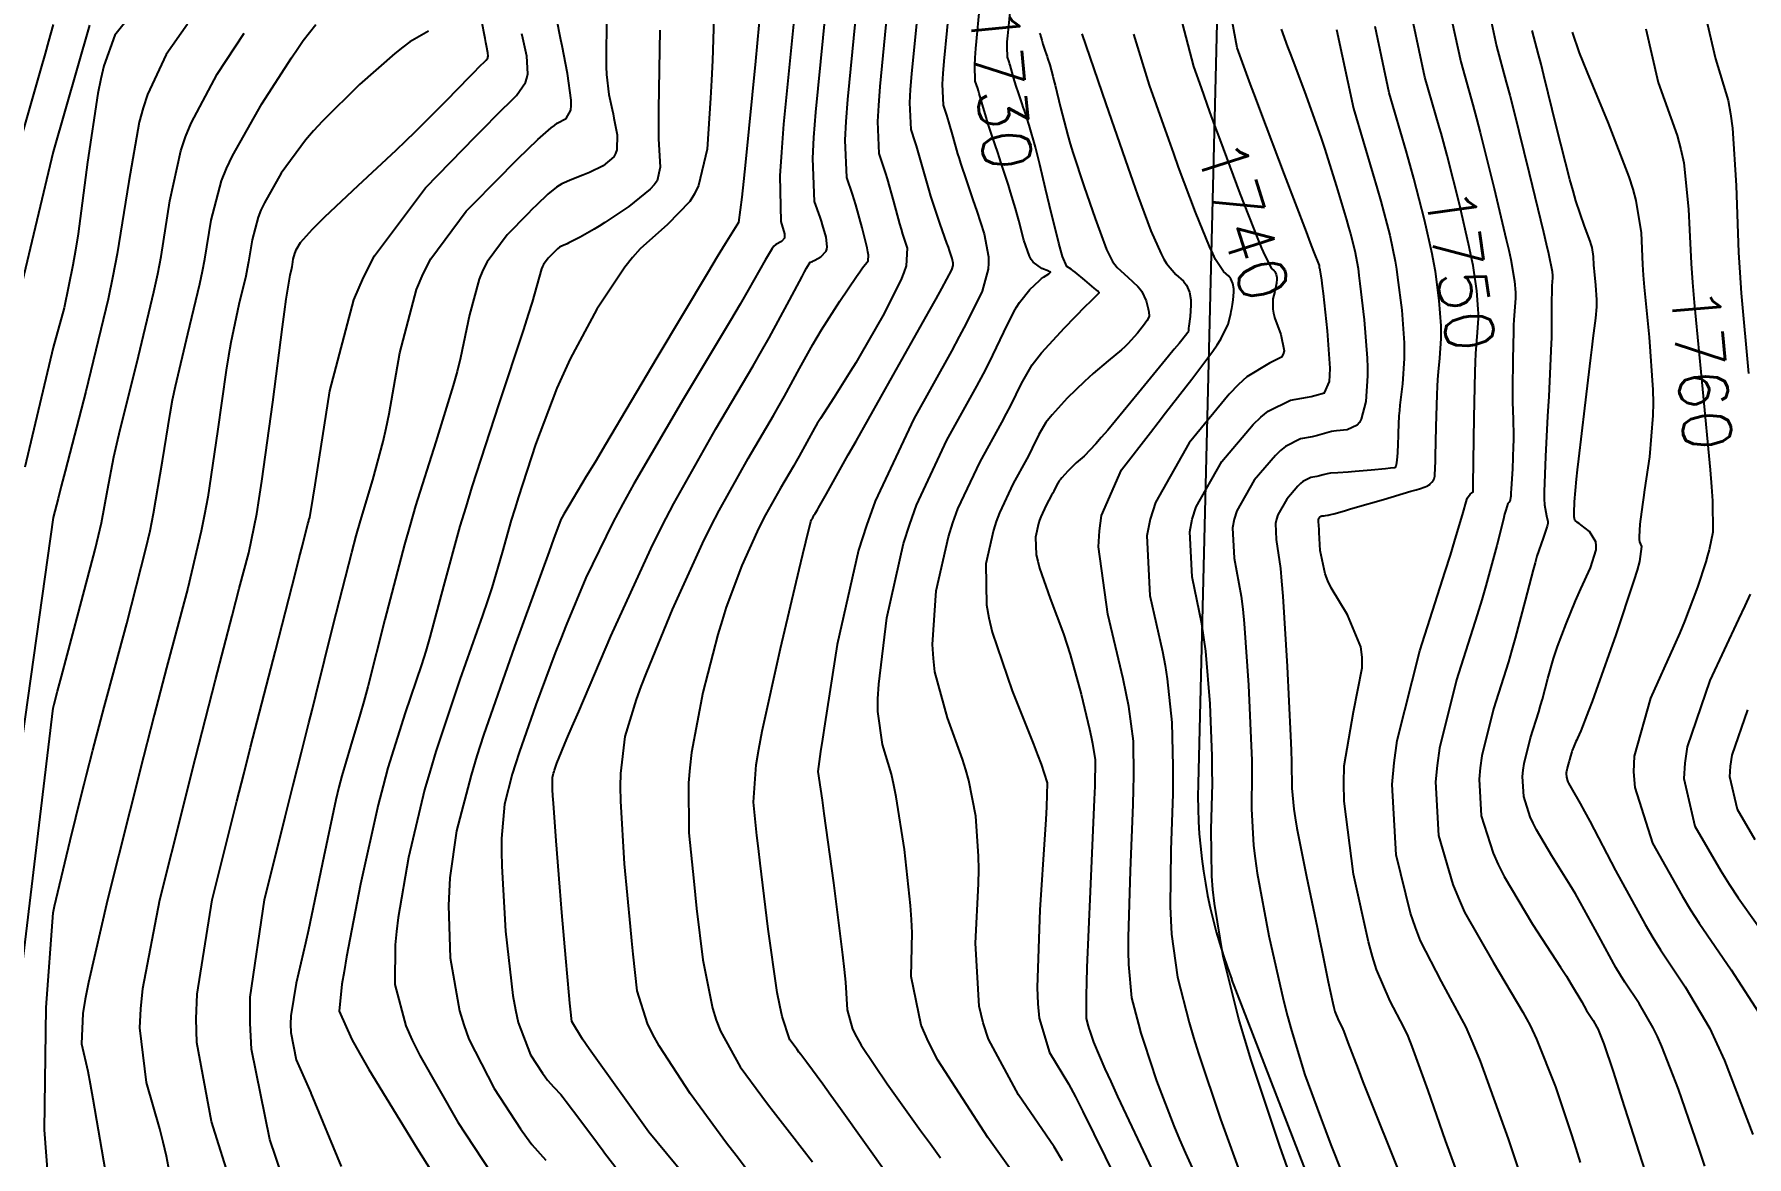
# Model space of a CAD drawing. Header units: metres. Extents: x 837476 to 838477, y 1189012 to 1191014.
# Drawn here: x 837998.5 to 838133.5, y 1190209.8 to 1190298.2 of the extents above; entities that cross this region are included whole.
import ezdxf

# ---------------------------------------------------------------- set-up
doc = ezdxf.new("R2010")
doc.units = ezdxf.units.M
doc.header["$LTSCALE"] = 0.3
for name, color, linetype in [('COTAS 10', 1, 'Continuous'), ('COTAS INT', 252, 'Continuous'), ('VIA2', 121, 'Continuous')]:
    doc.layers.add(name, color=color, linetype=linetype)
doc.styles.get("Standard").update_dxf_attribs({"font": 'simplex.shx'})

msp = doc.modelspace()

# ---------------------------------------------------------------- linework, layer by layer
at = {"layer": 'COTAS 10'}
for points in [[(838049.746, 1190208.336), (838046.954, 1190211.705), (838046.295, 1190212.611), (838042.908, 1190217.328), (838042.258, 1190218.256), (838041.733, 1190219.02), (838040.878, 1190220.413), (838040.782, 1190221.377), (838040.736, 1190221.87), (838040.681, 1190222.461), (838040.413, 1190225.413), (838040.098, 1190229.014), (838040.014, 1190230.014), (838039.931, 1190231.015), (838039.642, 1190234.642), (838039.428, 1190237.621), (838039.392, 1190238.214), (838039.367, 1190238.705), (838039.357, 1190239.642), (838039.447, 1190239.988), (838039.483, 1190240.106), (838039.524, 1190240.235), (838039.715, 1190240.782), (838040.503, 1190242.687), (838040.92, 1190243.672), (838041.425, 1190244.856), (838043.966, 1190250.782), (838047.123, 1190257.682), (838048.015, 1190259.48), (838048.915, 1190261.23), (838052.228, 1190267.14), (838055.167, 1190272.095), (838055.831, 1190273.241), (838056.43, 1190274.29), (838058.052, 1190277.266), (838059.03, 1190279.147), (838059.223, 1190279.506), (838059.383, 1190279.796), (838059.681, 1190280.257), (838059.857, 1190280.327), (838059.94, 1190280.369), (838060.038, 1190280.422), (838060.515, 1190280.693), (838060.929, 1190281.136), (838060.988, 1190281.296), (838061.022, 1190281.472), (838060.944, 1190282.246), (838060.658, 1190283.209), (838060.561, 1190283.504), (838060.457, 1190283.813), (838060.018, 1190285.034), (838059.885, 1190288.423), (838059.974, 1190290.099), (838060.116, 1190292.094), (838061.085, 1190301.962)], [(838077.75, 1190205.563), (838073.674, 1190211.261), (838069.735, 1190217.373), (838069.003, 1190218.807), (838068.427, 1190220.129), (838067.642, 1190223.968), (838067.702, 1190227.393), (838067.658, 1190228.453), (838067.589, 1190229.561), (838067.118, 1190233.968), (838066.462, 1190238.11), (838066.275, 1190239.052), (838066.087, 1190239.903), (838065.387, 1190242.238), (838065.002, 1190244.837), (838065.013, 1190245.856), (838065.073, 1190247.005), (838065.713, 1190252.238), (838067.031, 1190258.081), (838067.519, 1190259.616), (838068.06, 1190261.114), (838070.458, 1190266.225), (838072.817, 1190270.496), (838073.333, 1190271.466), (838073.79, 1190272.342), (838074.945, 1190274.737), (838075.727, 1190276.345), (838075.949, 1190276.725), (838076.173, 1190277.077), (838076.999, 1190278.116), (838077.74, 1190278.823), (838077.91, 1190278.967), (838078.065, 1190279.088), (838078.498, 1190279.336), (838078.616, 1190279.464), (838078.573, 1190279.51), (838078.496, 1190279.559), (838077.944, 1190279.776), (838077.26, 1190280.263), (838077.1, 1190280.484), (838076.952, 1190280.743), (838076.526, 1190281.986), (838076.13, 1190283.556), (838076.002, 1190284.021), (838075.866, 1190284.499), (838075.477, 1190285.775), (838075.306, 1190286.332), (838074.741, 1190288.078), (838074.601, 1190288.5), (838074.469, 1190288.896), (838074.054, 1190290.106), (838073.708, 1190291.132), (838073.619, 1190291.411), (838073.534, 1190291.688), (838073.251, 1190292.673), (838073.006, 1190293.549), (838072.944, 1190293.757), (838072.884, 1190293.95), (838072.689, 1190294.524), (838072.64, 1190295.764), (838072.673, 1190296.377), (838072.725, 1190297.107), (838073.079, 1190300.718)], [(838000, 1190298.991), (837999.636, 1190297.686), (837999.359, 1190296.707), (837999.022, 1190295.518), (837997.302, 1190289.471)], [(838000, 1190202.89), (837999.317, 1190211.863), (837999.459, 1190221.528), (838000, 1190228.989), (838000.112, 1190229.504), (838000.357, 1190230.596), (838001.33, 1190234.669), (838002.238, 1190238.301), (838002.443, 1190239.115), (838002.627, 1190239.846), (838003.122, 1190241.792), (838003.755, 1190244.179), (838004.026, 1190245.187), (838004.339, 1190246.347), (838005.816, 1190251.792), (838007.311, 1190257.668), (838007.636, 1190259.1), (838007.922, 1190260.447), (838008.631, 1190264.606), (838009.212, 1190268.335), (838009.418, 1190269.41), (838009.642, 1190270.503), (838010.613, 1190274.606), (838011.561, 1190278.55), (838011.771, 1190279.542), (838011.958, 1190280.492), (838012.444, 1190283.563), (838013.262, 1190286.667), (838013.658, 1190287.637), (838014.127, 1190288.656), (838016.437, 1190292.736), (838018.791, 1190296.37), (838019.289, 1190297.108), (838019.72, 1190297.73), (838020.718, 1190299.004)], [(838043.611, 1190299.327), (838043.585, 1190296.331), (838043.602, 1190295.662), (838043.629, 1190295.062), (838043.814, 1190293.474), (838044.065, 1190292.297), (838044.134, 1190291.957), (838044.203, 1190291.61), (838044.451, 1190290.304), (838044.431, 1190289.11), (838044.332, 1190288.832), (838044.191, 1190288.579), (838043.344, 1190287.856), (838042.288, 1190287.343), (838042.016, 1190287.221), (838041.752, 1190287.108), (838040.874, 1190286.771), (838040.085, 1190286.426), (838039.878, 1190286.307), (838039.676, 1190286.178), (838038.988, 1190285.628), (838038.099, 1190284.762), (838037.77, 1190284.434), (838037.406, 1190284.067), (838035.792, 1190282.421), (838034.213, 1190280.299), (838033.87, 1190279.631), (838033.569, 1190278.929), (838032.821, 1190276.104), (838032.122, 1190272.715), (838031.85, 1190271.657), (838031.545, 1190270.547), (838030.162, 1190266.104), (838028.572, 1190261.048), (838028.137, 1190259.551), (838027.703, 1190258.011), (838026.155, 1190252.098), (838024.803, 1190246.799), (838024.494, 1190245.646), (838024.213, 1190244.63), (838023.43, 1190242.098), (838022.744, 1190239.769), (838022.524, 1190238.882), (838022.289, 1190237.889), (838021.333, 1190233.43), (838020.362, 1190228.766), (838020.119, 1190227.645), (838019.888, 1190226.597), (838019.144, 1190223.43), (838018.737, 1190220.869), (838018.716, 1190220.205), (838018.737, 1190219.56), (838019.144, 1190217.39), (838020.304, 1190214.791), (838020.323, 1190214.755), (838022.708, 1190208.994)], [(838089.004, 1190299.106), (838089.885, 1190295.689), (838090.482, 1190294.009), (838091.159, 1190292.102), (838091.548, 1190291.034), (838091.953, 1190289.933), (838093.551, 1190285.689), (838094.967, 1190282.069), (838095.258, 1190281.362), (838095.506, 1190280.783), (838096.037, 1190279.76), (838096.244, 1190279.572), (838096.288, 1190279.52), (838096.326, 1190279.468), (838096.415, 1190279.28), (838096.447, 1190279.064), (838096.45, 1190278.995), (838096.45, 1190278.921), (838096.426, 1190278.618), (838096.358, 1190278.225), (838096.329, 1190278.095), (838096.297, 1190277.955), (838096.146, 1190277.371), (838096.132, 1190276.548), (838096.186, 1190276.257), (838096.266, 1190275.938), (838096.275, 1190275.914), (838096.762, 1190274.561), (838097.029, 1190273.27), (838096.963, 1190273.006), (838096.837, 1190272.782), (838095.879, 1190272.314), (838094.085, 1190271.225), (838093.433, 1190270.612), (838092.713, 1190269.862), (838089.548, 1190266.026), (838086.881, 1190261.309), (838086.474, 1190260.003), (838086.211, 1190258.698), (838086.459, 1190253.987), (838087.445, 1190249.588), (838087.647, 1190248.48), (838087.819, 1190247.42), (838088.184, 1190243.987), (838088.272, 1190240.542), (838088.269, 1190239.474), (838088.255, 1190238.356), (838088.106, 1190233.909), (838088.05, 1190229.473), (838088.095, 1190228.363), (838088.165, 1190227.305), (838088.638, 1190223.909), (838089.546, 1190220.33), (838089.892, 1190219.156), (838090.278, 1190217.903), (838092.013, 1190212.716), (838093.819, 1190207.712)], [(838116.635, 1190205.439), (838114.717, 1190211.176), (838112.513, 1190217.279), (838111.935, 1190218.683), (838111.371, 1190219.963), (838109.449, 1190223.555), (838107.784, 1190226.782), (838107.381, 1190227.833), (838107.005, 1190228.951), (838105.856, 1190233.555), (838105.545, 1190239.089), (838105.695, 1190240.793), (838105.949, 1190242.572), (838107.719, 1190249.619), (838109.73, 1190255.876), (838110.135, 1190257.157), (838110.474, 1190258.243), (838111.15, 1190260.534), (838111.383, 1190261.375), (838111.442, 1190261.546), (838111.499, 1190261.691), (838111.688, 1190261.99), (838111.83, 1190262.093), (838111.859, 1190262.114), (838111.883, 1190262.132), (838111.928, 1190262.169), (838111.938, 1190262.213), (838111.939, 1190262.235), (838111.94, 1190262.262), (838111.936, 1190262.394), (838111.941, 1190263.353), (838111.948, 1190263.9), (838111.957, 1190264.571), (838112.006, 1190268.011), (838112.084, 1190271.618), (838112.11, 1190272.394), (838112.139, 1190273.072), (838112.263, 1190274.717), (838112.342, 1190275.838), (838112.343, 1190276.186), (838112.335, 1190276.551), (838112.232, 1190278.005), (838111.921, 1190280.003), (838111.783, 1190280.711), (838111.621, 1190281.485), (838110.85, 1190284.838), (838109.874, 1190288.676), (838109.584, 1190289.757), (838109.401, 1190290.427), (838109.286, 1190290.845), (838108.137, 1190294.838), (838107.232, 1190299.052)], [(838125.538, 1190298.653), (838126.518, 1190294.436), (838128.008, 1190290.252), (838128.295, 1190289.154), (838128.528, 1190288.083), (838128.918, 1190284.436), (838128.99, 1190282.814), (838129.107, 1190280.148), (838129.213, 1190278.673), (838129.343, 1190277.073), (838130.007, 1190270.255), (838130.628, 1190263.885), (838130.731, 1190262.567), (838130.804, 1190261.443), (838130.82, 1190258.992), (838130.527, 1190257.601), (838130.406, 1190257.144), (838130.268, 1190256.657), (838129.623, 1190254.638), (838128.593, 1190251.947), (838128.212, 1190251.036), (838127.789, 1190250.052), (838125.915, 1190245.901), (838124.633, 1190241.338), (838124.584, 1190240.096), (838124.667, 1190238.862), (838126.07, 1190234.483), (838128.402, 1190230.321), (838129.07, 1190229.224), (838129.748, 1190228.152), (838132.28, 1190224.483), (838134.705, 1190220.705)]]:
    msp.add_lwpolyline(points, dxfattribs=at)
at = {"layer": 'COTAS INT'}
for points in [[(838056.161, 1190304.657), (838055.373, 1190296.096), (838054.583, 1190288.143), (838054.423, 1190286.62), (838054.289, 1190285.39), (838054.02, 1190283.401), (838052.973, 1190281.721), (838052.349, 1190280.687), (838051.58, 1190279.405), (838047.595, 1190272.72), (838043.532, 1190265.886), (838042.714, 1190264.51), (838042.028, 1190263.358), (838040.66, 1190261.064), (838040.255, 1190260.39), (838040.114, 1190260.155), (838040.01, 1190259.977), (838039.446, 1190258.433), (838039.093, 1190257.466), (838036.362, 1190249.977), (838033.929, 1190242.994), (838033.402, 1190241.353), (838032.939, 1190239.84), (838031.798, 1190235.436), (838031.28, 1190231.729), (838031.209, 1190230.655), (838031.17, 1190229.56), (838031.291, 1190225.436), (838032.024, 1190221.267), (838032.37, 1190220.144), (838032.778, 1190219.035), (838034.769, 1190215.141), (838036.851, 1190211.957), (838037.316, 1190211.296), (838037.733, 1190210.73), (838038.838, 1190209.479)], [(838052.194, 1190302.838), (838051.97, 1190296.159), (838051.901, 1190294.611), (838051.828, 1190293.194), (838051.541, 1190289.163), (838050.874, 1190286.319), (838050.564, 1190285.65), (838050.198, 1190285.033), (838048.421, 1190283.231), (838046.268, 1190281.317), (838045.665, 1190280.628), (838045.059, 1190279.872), (838042.848, 1190276.567), (838040.751, 1190272.646), (838040.218, 1190271.501), (838039.706, 1190270.33), (838038.026, 1190265.888), (838036.683, 1190261.777), (838036.382, 1190260.816), (838036.113, 1190259.931), (838035.4, 1190257.375), (838034.578, 1190254.59), (838034.24, 1190253.562), (838033.854, 1190252.422), (838032.06, 1190247.375), (838030.159, 1190241.708), (838029.706, 1190240.177), (838029.283, 1190238.663), (838028.019, 1190233.333), (838027.207, 1190228.623), (838027.069, 1190227.5), (838026.969, 1190226.455), (838026.923, 1190223.333), (838027.81, 1190220.082), (838028.299, 1190218.955), (838028.892, 1190217.729), (838031.911, 1190212.486), (838035.13, 1190207.562)], [(838058.686, 1190302.211), (838057.575, 1190291.143), (838057.402, 1190288.928), (838057.287, 1190287.08), (838057.358, 1190283.475), (838057.638, 1190282.501), (838057.656, 1190282.313), (838057.648, 1190282.16), (838057.403, 1190281.904), (838056.954, 1190281.66), (838056.819, 1190281.516), (838056.678, 1190281.338), (838056.128, 1190280.417), (838054.784, 1190278.047), (838054.143, 1190276.955), (838053.386, 1190275.675), (838049.68, 1190269.481), (838045.783, 1190262.801), (838044.905, 1190261.215), (838044.115, 1190259.743), (838041.988, 1190255.379), (838040.435, 1190251.644), (838040.007, 1190250.569), (838039.579, 1190249.476), (838038.039, 1190245.379), (838036.727, 1190241.614), (838036.443, 1190240.73), (838036.193, 1190239.914), (838035.578, 1190237.539), (838035.353, 1190234.834), (838035.349, 1190233.809), (838035.37, 1190232.665), (838035.659, 1190227.539), (838036.238, 1190222.453), (838036.442, 1190221.334), (838036.665, 1190220.34), (838037.628, 1190217.796), (838038.572, 1190216.352), (838038.783, 1190216.052), (838038.972, 1190215.795), (838039.473, 1190215.228), (838040.006, 1190214.667), (838040.215, 1190214.414), (838040.451, 1190214.119), (838041.524, 1190212.701), (838042.913, 1190210.813), (838043.347, 1190210.222), (838043.466, 1190210.06), (838046.059, 1190206.689)], [(838054.565, 1190208.889), (838053.837, 1190209.845), (838053.09, 1190210.838), (838050.222, 1190214.729), (838047.757, 1190218.485), (838047.262, 1190219.393), (838046.85, 1190220.244), (838046.04, 1190222.843), (838045.719, 1190225.731), (838045.614, 1190226.765), (838045.502, 1190227.9), (838045.042, 1190232.843), (838044.741, 1190237.793), (838044.729, 1190238.931), (838044.749, 1190239.969), (838045.081, 1190242.882), (838045.981, 1190245.788), (838046.359, 1190246.823), (838046.793, 1190247.957), (838048.827, 1190252.882), (838051.198, 1190258.101), (838051.845, 1190259.42), (838052.488, 1190260.685), (838054.776, 1190264.799), (838056.774, 1190268.172), (838057.233, 1190268.969), (838057.653, 1190269.707), (838058.831, 1190271.88), (838059.877, 1190273.783), (838060.213, 1190274.351), (838060.569, 1190274.937), (838062.02, 1190277.2), (838063.324, 1190279.132), (838063.586, 1190279.508), (838063.806, 1190279.816), (838064.243, 1190280.357), (838064.266, 1190280.815), (838064.225, 1190281.071), (838064.164, 1190281.383), (838063.77, 1190282.977), (838063.262, 1190284.775), (838063.129, 1190285.216), (838062.998, 1190285.633), (838062.552, 1190286.932), (838062.436, 1190289.891), (838062.513, 1190291.355), (838062.638, 1190293.097), (838063.484, 1190301.714)], [(838065.883, 1190301.465), (838065.16, 1190294.099), (838065.053, 1190292.61), (838064.987, 1190291.36), (838065.087, 1190288.83), (838065.484, 1190287.659), (838065.606, 1190287.265), (838065.733, 1190286.84), (838066.234, 1190285.055), (838066.727, 1190283.281), (838066.849, 1190282.864), (838066.964, 1190282.479), (838067.328, 1190281.357), (838067.23, 1190279.986), (838067.054, 1190279.444), (838066.814, 1190278.832), (838065.408, 1190276.036), (838063.704, 1190273.064), (838063.275, 1190272.341), (838062.865, 1190271.661), (838061.538, 1190269.567), (838060.478, 1190267.931), (838060.235, 1190267.54), (838060.014, 1190267.176), (838059.401, 1190266.085), (838058.798, 1190264.972), (838058.583, 1190264.594), (838058.347, 1190264.185), (838057.324, 1190262.458), (838056.153, 1190260.351), (838055.823, 1190259.703), (838055.492, 1190259.027), (838054.277, 1190256.354), (838053.058, 1190253.084), (838052.724, 1190252.031), (838052.391, 1190250.915), (838051.202, 1190246.354), (838050.318, 1190241.627), (838050.178, 1190240.407), (838050.084, 1190239.225), (838050.121, 1190235.273), (838050.49, 1190231.488), (838050.604, 1190230.41), (838050.724, 1190229.319), (838051.202, 1190225.273), (838051.967, 1190221.468), (838052.267, 1190220.53), (838052.605, 1190219.641), (838054.149, 1190216.846), (838055.865, 1190214.518), (838056.312, 1190213.924), (838056.748, 1190213.351), (838058.22, 1190211.467), (838059.844, 1190209.357)], [(838065.839, 1190208.231), (838062.072, 1190213.527), (838061.313, 1190214.587), (838060.679, 1190215.471), (838059.415, 1190217.194), (838058.93, 1190217.814), (838058.787, 1190218.002), (838058.64, 1190218.197), (838058.076, 1190218.963), (838057.454, 1190220.797), (838057.271, 1190221.667), (838057.083, 1190222.693), (838056.365, 1190227.704), (838055.73, 1190232.907), (838055.595, 1190234.055), (838055.477, 1190235.076), (838055.2, 1190237.704), (838055.427, 1190240.657), (838055.628, 1190241.882), (838055.887, 1190243.285), (838057.323, 1190249.826), (838058.802, 1190256.042), (838059.089, 1190257.24), (838059.323, 1190258.21), (838059.727, 1190259.826), (838059.785, 1190259.954), (838059.801, 1190259.986), (838059.817, 1190260.017), (838059.873, 1190260.117), (838059.921, 1190260.199), (838059.933, 1190260.219), (838059.943, 1190260.237), (838059.971, 1190260.29), (838060.001, 1190260.342), (838060.011, 1190260.359), (838060.023, 1190260.378), (838060.073, 1190260.456), (838060.244, 1190260.747), (838060.331, 1190260.9), (838060.436, 1190261.085), (838060.959, 1190262.013), (838062.152, 1190264.135), (838062.68, 1190265.073), (838063.293, 1190266.162), (838066.218, 1190271.357), (838069.047, 1190276.394), (838069.598, 1190277.383), (838070.05, 1190278.196), (838070.843, 1190279.667), (838070.932, 1190279.998), (838070.939, 1190280.093), (838070.939, 1190280.188), (838070.873, 1190280.542), (838070.659, 1190281.177), (838070.564, 1190281.449), (838070.455, 1190281.763), (838069.933, 1190283.248), (838069.346, 1190284.984), (838069.196, 1190285.457), (838069.051, 1190285.926), (838068.573, 1190287.594), (838068.157, 1190289.077), (838068.052, 1190289.429), (838067.951, 1190289.756), (838067.621, 1190290.728), (838067.538, 1190292.828), (838067.593, 1190293.866), (838067.682, 1190295.102), (838068.282, 1190301.216)], [(838070.68, 1190300.967), (838070.203, 1190296.105), (838070.133, 1190295.122), (838070.089, 1190294.296), (838070.155, 1190292.626), (838070.417, 1190291.853), (838070.498, 1190291.593), (838070.581, 1190291.313), (838070.912, 1190290.134), (838071.293, 1190288.807), (838071.408, 1190288.434), (838071.527, 1190288.058), (838071.993, 1190286.677), (838072.508, 1190285.187), (838072.657, 1190284.743), (838072.81, 1190284.284), (838073.386, 1190282.509), (838073.725, 1190280.68), (838073.728, 1190280.187), (838073.692, 1190279.7), (838073.231, 1190277.989), (838071.97, 1190275.428), (838071.428, 1190274.405), (838070.803, 1190273.246), (838067.851, 1190267.926), (838064.798, 1190261.419), (838064.109, 1190259.511), (838063.488, 1190257.557), (838061.81, 1190250.117), (838060.824, 1190243.874), (838060.639, 1190242.675), (838060.493, 1190241.706), (838060.281, 1190240.117), (838060.491, 1190238.715), (838060.611, 1190237.864), (838060.756, 1190236.812), (838061.505, 1190231.34), (838062.23, 1190225.681), (838062.362, 1190224.511), (838062.464, 1190223.512), (838062.581, 1190221.34), (838063.017, 1190219.807), (838063.32, 1190219.212), (838063.701, 1190218.542), (838065.734, 1190215.507), (838068.382, 1190211.832), (838069.15, 1190210.76), (838069.934, 1190209.664)], [(838079.575, 1190209.433), (838078.895, 1190210.526), (838076.107, 1190214.622), (838073.73, 1190219.021), (838073.31, 1190220.305), (838072.992, 1190221.617), (838072.704, 1190226.597), (838072.941, 1190231.273), (838072.955, 1190232.395), (838072.947, 1190233.442), (838072.731, 1190236.597), (838072.167, 1190239.408), (838071.94, 1190240.239), (838071.682, 1190241.092), (838070.493, 1190244.358), (838069.512, 1190247.969), (838069.386, 1190249.038), (838069.322, 1190250.137), (838069.617, 1190254.358), (838070.574, 1190258.605), (838070.929, 1190259.721), (838071.322, 1190260.81), (838073.065, 1190264.524), (838074.779, 1190267.629), (838075.154, 1190268.333), (838075.486, 1190268.97), (838076.326, 1190270.71), (838077.185, 1190272.175), (838077.529, 1190272.638), (838077.92, 1190273.125), (838079.713, 1190275.095), (838081.408, 1190276.812), (838081.735, 1190277.141), (838082.001, 1190277.407), (838082.451, 1190277.836), (838082.31, 1190278), (838082.203, 1190278.099), (838082.068, 1190278.22), (838081.335, 1190278.849), (838080.552, 1190279.487), (838080.385, 1190279.615), (838080.239, 1190279.721), (838079.892, 1190279.927), (838079.558, 1190280.705), (838079.42, 1190281.172), (838079.264, 1190281.749), (838078.536, 1190284.74), (838078.23, 1190286.031), (838077.77, 1190287.964), (838077.589, 1190288.687), (838077.422, 1190289.337), (838076.933, 1190291.07), (838076.564, 1190292.21), (838076.473, 1190292.486), (838076.386, 1190292.745), (838076.115, 1190293.536), (838075.889, 1190294.206), (838075.831, 1190294.388), (838075.775, 1190294.569), (838075.591, 1190295.213), (838075.43, 1190295.785), (838075.389, 1190295.921), (838075.35, 1190296.047), (838075.223, 1190296.422), (838075.191, 1190297.232), (838075.212, 1190297.633), (838075.247, 1190298.11), (838075.478, 1190300.469)], [(838002.878, 1190298.95), (838000, 1190288.963), (837996.15, 1190272.731)], [(838010.592, 1190299.035), (838008.904, 1190296.621), (838007.43, 1190293.477), (838007.095, 1190292.431), (838006.791, 1190291.309), (838005.958, 1190286.621), (838005.059, 1190280.928), (838004.714, 1190279.172), (838004.326, 1190277.338), (838002.579, 1190270.066), (838000.952, 1190263.799), (838000.64, 1190262.599), (838000.388, 1190261.631), (838000, 1190260.143), (837997.339, 1190241.245)], [(838006.14, 1190299.76), (838004.875, 1190298.15), (838003.984, 1190295.735), (838003.748, 1190294.725), (838003.516, 1190293.566), (838002.716, 1190288.15), (838001.963, 1190282.506), (838001.761, 1190281.204), (838001.562, 1190280.016), (838000.865, 1190276.667), (838000.004, 1190273.545), (838000, 1190273.531), (837997.76, 1190264.1)], [(838009.728, 1190205.598), (838008.925, 1190209.799), (838008.674, 1190210.897), (838008.411, 1190211.967), (838007.361, 1190215.598), (838006.834, 1190219.904), (838006.902, 1190221.4), (838007.062, 1190223.027), (838008.412, 1190230), (838010.274, 1190237.425), (838010.757, 1190239.337), (838011.226, 1190241.186), (838012.801, 1190247.347), (838014.104, 1190252.381), (838014.401, 1190253.521), (838014.671, 1190254.55), (838015.416, 1190257.347), (838016.049, 1190260.434), (838016.249, 1190261.646), (838016.459, 1190263.012), (838017.305, 1190269.236), (838018.071, 1190275.17), (838018.23, 1190276.354), (838018.367, 1190277.339), (838018.671, 1190279.236), (838018.805, 1190279.795), (838018.835, 1190279.935), (838018.861, 1190280.07), (838018.93, 1190280.505), (838019.046, 1190280.944), (838019.102, 1190281.082), (838019.168, 1190281.226), (838019.495, 1190281.804), (838020.432, 1190282.871), (838020.883, 1190283.324), (838021.417, 1190283.846), (838024.037, 1190286.297), (838027.027, 1190289.085), (838027.793, 1190289.818), (838028.534, 1190290.535), (838030.987, 1190292.985), (838032.855, 1190294.9), (838033.227, 1190295.28), (838033.535, 1190295.594), (838034.123, 1190296.185), (838034.252, 1190296.373), (838034.271, 1190296.433), (838034.283, 1190296.496), (838034.268, 1190296.754), (838034.155, 1190297.323), (838034.105, 1190297.583), (838034.047, 1190297.887), (838033.773, 1190299.352)], [(838019.049, 1190205.297), (838017.082, 1190211.101), (838015.627, 1190218.239), (838015.518, 1190220.275), (838015.536, 1190222.337), (838016.66, 1190230), (838018.296, 1190236.55), (838018.637, 1190237.91), (838018.929, 1190239.074), (838019.577, 1190241.64), (838020.161, 1190243.955), (838020.413, 1190244.96), (838020.703, 1190246.123), (838022.073, 1190251.64), (838023.54, 1190257.384), (838023.89, 1190258.69), (838024.216, 1190259.873), (838025.193, 1190263.119), (838026.017, 1190266.139), (838026.248, 1190267.179), (838026.479, 1190268.308), (838027.321, 1190273.119), (838028.641, 1190278.109), (838029.173, 1190279.349), (838029.779, 1190280.528), (838032.568, 1190284.277), (838035.418, 1190287.183), (838036.062, 1190287.831), (838036.642, 1190288.411), (838038.212, 1190289.941), (838039.258, 1190290.854), (838039.509, 1190291.046), (838039.742, 1190291.21), (838040.442, 1190291.584), (838040.817, 1190292.251), (838040.845, 1190292.6), (838040.841, 1190293.02), (838040.552, 1190295.133), (838040.124, 1190297.313), (838040.032, 1190297.775), (838039.952, 1190298.176), (838039.759, 1190299.115)], [(838098.815, 1190204.573), (838096.7, 1190210.59), (838094.443, 1190217.366), (838093.934, 1190219.032), (838093.475, 1190220.607), (838092.237, 1190225.537), (838091.537, 1190229.709), (838091.418, 1190230.806), (838091.331, 1190231.878), (838091.286, 1190235.537), (838091.375, 1190239.185), (838091.372, 1190240.25), (838091.358, 1190241.337), (838091.209, 1190245.461), (838090.852, 1190249.596), (838090.707, 1190250.691), (838090.542, 1190251.764), (838089.778, 1190255.461), (838089.591, 1190259.017), (838089.789, 1190260.002), (838090.096, 1190260.988), (838092.11, 1190264.549), (838094.597, 1190267.46), (838095.202, 1190268.035), (838095.772, 1190268.51), (838097.529, 1190269.392), (838098.867, 1190269.62), (838099.172, 1190269.683), (838099.449, 1190269.745), (838100.212, 1190269.968), (838100.601, 1190270.853), (838100.642, 1190271.333), (838100.654, 1190271.915), (838100.454, 1190274.864), (838100.13, 1190277.797), (838100.063, 1190278.369), (838100.006, 1190278.836), (838099.882, 1190279.656), (838099.835, 1190279.775), (838099.827, 1190279.801), (838099.821, 1190279.823), (838099.816, 1190279.875), (838099.824, 1190279.903), (838099.825, 1190279.909), (838099.827, 1190279.915), (838099.83, 1190279.934), (838099.831, 1190279.949), (838099.831, 1190279.955), (838099.829, 1190279.966), (838099.825, 1190279.975), (838099.823, 1190279.977), (838099.821, 1190279.98), (838099.811, 1190279.989), (838099.382, 1190281.094), (838099.116, 1190281.788), (838098.786, 1190282.65), (838097.061, 1190287.163), (838095.188, 1190292.109), (838094.764, 1190293.244), (838094.382, 1190294.278), (838093.343, 1190297.163), (838092.811, 1190299.984)], [(838110.261, 1190299.277), (838110.951, 1190296.062), (838111.916, 1190292.653), (838112.199, 1190291.594), (838112.49, 1190290.484), (838113.597, 1190286.062), (838114.543, 1190282.055), (838114.733, 1190281.207), (838114.89, 1190280.473), (838115.197, 1190278.767), (838115.261, 1190277.867), (838115.265, 1190277.642), (838115.265, 1190277.426), (838115.216, 1190276.733), (838115.14, 1190275.717), (838115.122, 1190275.297), (838115.105, 1190274.817), (838115.057, 1190272.587), (838115.037, 1190270.268), (838115.038, 1190269.732), (838115.041, 1190269.243), (838115.079, 1190267.861), (838115.106, 1190266.608), (838115.102, 1190266.2), (838115.094, 1190265.766), (838115.028, 1190263.979), (838114.937, 1190262.389), (838114.915, 1190262.08), (838114.893, 1190261.828), (838114.824, 1190261.389), (838114.762, 1190261.326), (838114.746, 1190261.31), (838114.729, 1190261.295), (838114.669, 1190261.248), (838114.501, 1190260.714), (838114.415, 1190260.393), (838114.312, 1190259.996), (838113.802, 1190257.934), (838112.938, 1190254.756), (838112.613, 1190253.654), (838112.251, 1190252.458), (838110.633, 1190247.337), (838109.282, 1190241.962), (838109.089, 1190240.605), (838108.974, 1190239.305), (838109.212, 1190235.084), (838110.327, 1190231.208), (838110.765, 1190230.126), (838111.26, 1190229.04), (838113.512, 1190225.084), (838115.86, 1190221.156), (838116.414, 1190220.088), (838116.926, 1190219.028), (838118.428, 1190215.267), (838119.676, 1190211.479), (838120.027, 1190210.401), (838120.38, 1190209.31)], [(838113.29, 1190299.502), (838113.766, 1190297.287), (838114.546, 1190294.461), (838114.815, 1190293.431), (838115.105, 1190292.293), (838116.344, 1190287.287), (838117.465, 1190282.625), (838117.683, 1190281.704), (838117.86, 1190280.943), (838118.162, 1190279.528), (838118.186, 1190279.184), (838118.188, 1190279.097), (838118.188, 1190279.015), (838118.169, 1190278.75), (838118.14, 1190278.361), (838118.133, 1190278.2), (838118.127, 1190278.017), (838118.108, 1190277.163), (838118.1, 1190276.275), (838118.101, 1190276.07), (838118.102, 1190275.883), (838118.117, 1190275.354), (838118.113, 1190274.599), (838118.103, 1190274.269), (838118.09, 1190273.887), (838118.008, 1190272.07), (838117.886, 1190269.666), (838117.846, 1190268.914), (838117.804, 1190268.123), (838117.633, 1190264.955), (838117.532, 1190262.158), (838117.534, 1190261.601), (838117.549, 1190261.14), (838117.714, 1190260.26), (838117.827, 1190259.832), (838117.809, 1190259.655), (838117.771, 1190259.452), (838117.457, 1190258.508), (838116.964, 1190257.079), (838116.812, 1190256.572), (838116.655, 1190256.015), (838116.032, 1190253.599), (838115.247, 1190250.626), (838114.986, 1190249.718), (838114.708, 1190248.773), (838113.546, 1190245.055), (838112.616, 1190241.352), (838112.483, 1190240.417), (838112.404, 1190239.521), (838112.567, 1190236.613), (838113.502, 1190233.691), (838113.908, 1190232.786), (838114.379, 1190231.84), (838116.613, 1190228.078), (838118.824, 1190224.687), (838119.279, 1190223.976), (838119.667, 1190223.363), (838120.504, 1190221.968), (838120.879, 1190221.286), (838120.975, 1190221.122), (838121.069, 1190220.969), (838121.381, 1190220.504), (838121.689, 1190219.978), (838121.78, 1190219.787), (838121.874, 1190219.575), (838122.234, 1190218.643), (838122.959, 1190216.463), (838123.283, 1190215.464), (838123.66, 1190214.294), (838125.469, 1190208.643)], [(838130.383, 1190299.104), (838131.035, 1190296.3), (838132.031, 1190293.004), (838132.225, 1190291.95), (838132.384, 1190290.835), (838132.665, 1190286.3), (838132.846, 1190281.026), (838132.942, 1190279.445), (838133.058, 1190277.812), (838133.642, 1190271.479)], [(837997.218, 1190221.833), (838000, 1190245.113), (838000.079, 1190245.43), (838000.346, 1190246.459), (838000.647, 1190247.599), (838002.002, 1190252.639), (838003.307, 1190257.627), (838003.576, 1190258.733), (838003.804, 1190259.72), (838004.294, 1190262.292), (838004.783, 1190264.917), (838005.011, 1190265.937), (838005.28, 1190267.085), (838006.585, 1190272.292), (838007.94, 1190277.927), (838008.24, 1190279.346), (838008.507, 1190280.703), (838009.201, 1190285.092), (838010.067, 1190289.051), (838010.442, 1190290.138), (838010.876, 1190291.22), (838012.933, 1190295.092), (838015.045, 1190298.309)], [(838029.588, 1190298.479), (838028.128, 1190297.631), (838027.571, 1190297.214), (838026.947, 1190296.717), (838024.139, 1190294.264), (838021.22, 1190291.385), (838020.526, 1190290.62), (838019.882, 1190289.868), (838017.966, 1190287.27), (838016.648, 1190284.941), (838016.38, 1190284.36), (838016.154, 1190283.806), (838015.687, 1190282.034), (838015.41, 1190280.281), (838015.303, 1190279.739), (838015.183, 1190279.172), (838014.642, 1190276.921), (838014.004, 1190273.921), (838013.824, 1190272.882), (838013.641, 1190271.753), (838012.968, 1190266.921), (838012.19, 1190261.729), (838011.942, 1190260.373), (838011.68, 1190259.051), (838010.616, 1190254.569), (838009.505, 1190250.449), (838009.214, 1190249.354), (838008.929, 1190248.28), (838007.961, 1190244.569), (838006.837, 1190240.158), (838006.454, 1190238.642), (838006.041, 1190236.999), (838004.289, 1190230), (838002.784, 1190223.497), (838002.527, 1190222.166), (838002.338, 1190221.039), (838002.231, 1190218.666), (838002.726, 1190216.497), (838002.917, 1190215.498), (838003.131, 1190214.328), (838004.1, 1190208.666)], [(838014.096, 1190207.438), (838012.49, 1190212.531), (838011.33, 1190218.768), (838011.277, 1190220.633), (838011.34, 1190222.556), (838012.536, 1190230), (838014.488, 1190237.776), (838015.028, 1190239.91), (838015.568, 1190242.035), (838017.515, 1190249.64), (838019.094, 1190255.767), (838019.401, 1190256.96), (838019.652, 1190257.935), (838020.089, 1190259.64), (838020.152, 1190259.887), (838020.168, 1190259.944), (838020.182, 1190259.995), (838020.224, 1190260.134), (838020.49, 1190261.732), (838020.645, 1190262.701), (838020.836, 1190263.9), (838021.82, 1190270.134), (838023.713, 1190277.288), (838024.476, 1190279.067), (838025.344, 1190280.757), (838029.344, 1190286.132), (838033.292, 1190290.17), (838034.128, 1190291.017), (838034.852, 1190291.748), (838036.536, 1190293.409), (838037.238, 1190294.429), (838037.343, 1190294.755), (838037.41, 1190295.101), (838037.327, 1190296.506), (838037.023, 1190297.919), (838036.95, 1190298.269)], [(838047.834, 1190298.539), (838047.714, 1190292.333), (838047.709, 1190291.065), (838047.717, 1190289.993), (838047.851, 1190287.748), (838047.604, 1190286.682), (838047.371, 1190286.353), (838047.068, 1190286.01), (838045.382, 1190284.647), (838043.485, 1190283.389), (838043.05, 1190283.112), (838042.653, 1190282.864), (838041.543, 1190282.226), (838040.817, 1190281.861), (838040.661, 1190281.785), (838040.526, 1190281.721), (838040.204, 1190281.583), (838040.02, 1190281.502), (838039.971, 1190281.474), (838039.924, 1190281.444), (838039.763, 1190281.315), (838039.556, 1190281.113), (838039.479, 1190281.036), (838039.394, 1190280.95), (838039.017, 1190280.566), (838038.647, 1190280.07), (838038.567, 1190279.914), (838038.497, 1190279.75), (838038.322, 1190279.09), (838037.765, 1190277.122), (838037.453, 1190276.134), (838037.073, 1190274.954), (838035.131, 1190269.09), (838033.011, 1190262.558), (838032.519, 1190260.956), (838032.067, 1190259.445), (838030.778, 1190254.736), (838029.691, 1190250.695), (838029.367, 1190249.604), (838029.033, 1190248.526), (838027.745, 1190244.736), (838026.385, 1190240.409), (838026.005, 1190238.992), (838025.625, 1190237.48), (838024.24, 1190231.23), (838023.134, 1190225.518), (838022.929, 1190224.345), (838022.768, 1190223.35), (838022.555, 1190221.23), (838023.541, 1190218.984), (838024.137, 1190217.908), (838024.872, 1190216.636), (838028.692, 1190210.402), (838032.545, 1190204.277)], [(838077.757, 1190298.32), (838077.817, 1190298.144), (838077.835, 1190298.085), (838077.854, 1190298.021), (838077.93, 1190297.753), (838078.016, 1190297.45), (838078.07, 1190297.28), (838078.176, 1190296.965), (838078.303, 1190296.594), (838078.344, 1190296.472), (838078.387, 1190296.343), (838078.56, 1190295.807), (838078.803, 1190294.935), (838078.89, 1190294.594), (838078.985, 1190294.209), (838079.4, 1190292.456), (838079.972, 1190290.258), (838080.167, 1190289.591), (838080.377, 1190288.9), (838081.268, 1190286.196), (838082.14, 1190283.696), (838082.339, 1190283.133), (838082.52, 1190282.627), (838083.019, 1190281.268), (838083.509, 1190280.327), (838083.684, 1190280.085), (838083.877, 1190279.851), (838084.713, 1190279.073), (838085.513, 1190278.347), (838085.682, 1190278.147), (838085.829, 1190277.946), (838086.171, 1190277.223), (838086.322, 1190276.598), (838086.348, 1190276.46), (838086.368, 1190276.336), (838086.384, 1190276.017), (838086.228, 1190275.676), (838086.14, 1190275.539), (838086.032, 1190275.384), (838085.479, 1190274.673), (838084.711, 1190273.831), (838084.467, 1190273.595), (838084.21, 1190273.357), (838083.167, 1190272.484), (838081.985, 1190271.496), (838081.638, 1190271.184), (838081.284, 1190270.857), (838079.938, 1190269.539), (838078.745, 1190268.235), (838078.487, 1190267.916), (838078.261, 1190267.616), (838077.707, 1190266.684), (838077.183, 1190265.598), (838076.976, 1190265.2), (838076.742, 1190264.761), (838075.672, 1190262.823), (838074.585, 1190260.505), (838074.339, 1190259.826), (838074.118, 1190259.13), (838073.52, 1190256.479), (838073.571, 1190253.268), (838073.759, 1190252.219), (838074.022, 1190251.1), (838075.599, 1190246.479), (838077.278, 1190242.28), (838077.605, 1190241.426), (838077.873, 1190240.706), (838078.344, 1190239.225), (838078.305, 1190237.322), (838078.252, 1190236.337), (838078.18, 1190235.154), (838077.765, 1190229.225), (838077.558, 1190223.106), (838077.616, 1190221.802), (838077.726, 1190220.668), (838078.54, 1190217.983), (838080.04, 1190215.489), (838080.582, 1190214.475), (838081.178, 1190213.32), (838083.788, 1190207.983)], [(838081.09, 1190298.248), (838081.39, 1190297.351), (838082.97, 1190292.741), (838084.713, 1190287.749), (838085.116, 1190286.612), (838085.485, 1190285.581), (838086.53, 1190282.741), (838087.329, 1190280.908), (838087.542, 1190280.511), (838087.753, 1190280.162), (838088.487, 1190279.302), (838089.09, 1190278.755), (838089.217, 1190278.604), (838089.328, 1190278.453), (838089.585, 1190277.908), (838089.68, 1190277.282), (838089.687, 1190277.08), (838089.687, 1190276.865), (838089.619, 1190275.985), (838089.521, 1190275.21), (838089.502, 1190275.062), (838089.487, 1190274.942), (838089.462, 1190274.746), (838089.447, 1190274.723), (838089.438, 1190274.711), (838089.428, 1190274.697), (838089.374, 1190274.628), (838088.749, 1190273.862), (838088.378, 1190273.408), (838087.922, 1190272.851), (838085.561, 1190269.966), (838083.125, 1190267.029), (838082.622, 1190266.438), (838082.192, 1190265.944), (838081.259, 1190264.964), (838080.789, 1190264.571), (838080.651, 1190264.447), (838080.511, 1190264.317), (838079.975, 1190263.793), (838079.501, 1190263.274), (838079.399, 1190263.147), (838079.309, 1190263.028), (838079.088, 1190262.657), (838078.88, 1190262.226), (838078.798, 1190262.068), (838078.705, 1190261.893), (838078.279, 1190261.123), (838077.847, 1190260.201), (838077.749, 1190259.931), (838077.661, 1190259.654), (838077.424, 1190258.6), (838077.498, 1190257.192), (838077.606, 1190256.692), (838077.753, 1190256.143), (838078.6, 1190253.765), (838079.641, 1190250.969), (838079.91, 1190250.157), (838080.17, 1190249.329), (838081.039, 1190246.204), (838081.702, 1190243.446), (838081.832, 1190242.85), (838081.939, 1190242.326), (838082.133, 1190241.039), (838082.1, 1190238.951), (838082.063, 1190237.923), (838082.016, 1190236.699), (838081.745, 1190230.651), (838081.488, 1190224.664), (838081.448, 1190223.477), (838081.421, 1190222.495), (838081.44, 1190220.651), (838081.591, 1190220.055), (838081.649, 1190219.859), (838081.713, 1190219.651), (838082.002, 1190218.786), (838082.91, 1190216.674), (838083.364, 1190215.679), (838083.906, 1190214.506), (838086.597, 1190208.786)], [(838091.227, 1190205.751), (838089.279, 1190210.025), (838088.807, 1190211.127), (838088.364, 1190212.193), (838087.007, 1190215.751), (838085.996, 1190218.777), (838085.77, 1190219.508), (838085.569, 1190220.193), (838085.039, 1190222.28), (838084.793, 1190224.9), (838084.771, 1190225.92), (838084.769, 1190227.068), (838084.926, 1190232.28), (838085.135, 1190237.528), (838085.166, 1190238.698), (838085.186, 1190239.747), (838085.158, 1190242.513), (838084.786, 1190245.244), (838084.588, 1190246.269), (838084.348, 1190247.412), (838083.14, 1190252.513), (838082.408, 1190257.825), (838082.469, 1190259.1), (838082.643, 1190260.291), (838084.225, 1190263.888), (838086.488, 1190266.837), (838087.093, 1190267.62), (838087.688, 1190268.388), (838089.757, 1190271.039), (838091.417, 1190273.26), (838091.754, 1190273.758), (838092.037, 1190274.204), (838092.619, 1190275.389), (838092.824, 1190276.2), (838092.87, 1190276.411), (838092.911, 1190276.615), (838092.961, 1190276.921), (838093.022, 1190277.302), (838093.068, 1190277.893), (838093.068, 1190278.037), (838093.063, 1190278.173), (838093, 1190278.594), (838092.827, 1190278.96), (838092.753, 1190279.062), (838092.667, 1190279.164), (838092.262, 1190279.531), (838092, 1190279.923), (838091.63, 1190280.473), (838091.4, 1190280.936), (838091.148, 1190281.488), (838090.04, 1190284.215), (838088.719, 1190287.757), (838088.332, 1190288.823), (838087.936, 1190289.925), (838086.427, 1190294.215), (838085.197, 1190298.229)], [(838096.801, 1190298.637), (838097.308, 1190297.231), (838097.496, 1190296.722), (838097.706, 1190296.161), (838098.637, 1190293.703), (838099.674, 1190290.856), (838099.95, 1190290.05), (838100.222, 1190289.236), (838101.164, 1190286.23), (838101.94, 1190283.593), (838102.107, 1190283.012), (838102.253, 1190282.495), (838102.609, 1190281.164), (838102.856, 1190279.775), (838102.932, 1190279.221), (838103.013, 1190278.595), (838103.336, 1190275.722), (838103.571, 1190272.694), (838103.596, 1190271.97), (838103.603, 1190271.295), (838103.485, 1190269.27), (838103.115, 1190267.893), (838102.964, 1190267.626), (838102.791, 1190267.409), (838101.991, 1190267.039), (838101.148, 1190266.968), (838100.948, 1190266.94), (838100.763, 1190266.908), (838100.218, 1190266.76), (838099.655, 1190266.592), (838099.459, 1190266.546), (838099.246, 1190266.501), (838098.331, 1190266.343), (838097.145, 1190265.747), (838096.76, 1190265.426), (838096.351, 1190265.038), (838094.672, 1190263.072), (838093.312, 1190260.667), (838093.104, 1190260.002), (838092.97, 1190259.336), (838093.097, 1190256.934), (838093.639, 1190253.94), (838093.767, 1190252.902), (838093.886, 1190251.772), (838094.235, 1190246.934), (838094.444, 1190242.132), (838094.475, 1190241.025), (838094.495, 1190240.014), (838094.466, 1190237.166), (838094.612, 1190234.282), (838094.742, 1190233.249), (838094.909, 1190232.114), (838095.836, 1190227.166), (838096.987, 1190222.071), (838097.296, 1190220.843), (838097.602, 1190219.695), (838098.67, 1190216.208), (838099.891, 1190212.868), (838100.293, 1190211.812), (838100.723, 1190210.699), (838102.503, 1190206.208)], [(838101.173, 1190298.603), (838102.507, 1190292.388), (838104.025, 1190287.228), (838104.354, 1190286.082), (838104.643, 1190285.06), (838105.356, 1190282.388), (838105.777, 1190280.345), (838105.882, 1190279.718), (838105.982, 1190279.064), (838106.301, 1190276.483), (838106.484, 1190273.918), (838106.498, 1190273.275), (838106.496, 1190272.661), (838106.356, 1190270.684), (838106.157, 1190269.002), (838106.118, 1190268.573), (838106.085, 1190268.16), (838106.022, 1190266.801), (838105.993, 1190265.708), (838105.982, 1190265.462), (838105.969, 1190265.241), (838105.91, 1190264.65), (838105.853, 1190264.303), (838105.833, 1190264.183), (838105.817, 1190264.096), (838105.812, 1190264.091), (838105.807, 1190264.088), (838105.792, 1190264.082), (838105.784, 1190264.08), (838105.775, 1190264.077), (838105.728, 1190264.064), (838105.411, 1190264.026), (838105.011, 1190263.986), (838103.885, 1190263.876), (838102.639, 1190263.764), (838102.344, 1190263.739), (838102.07, 1190263.718), (838101.262, 1190263.666), (838100.681, 1190263.622), (838100.549, 1190263.606), (838100.431, 1190263.588), (838100.113, 1190263.51), (838099.821, 1190263.423), (838099.719, 1190263.399), (838099.609, 1190263.376), (838099.134, 1190263.293), (838098.517, 1190262.984), (838098.318, 1190262.817), (838098.105, 1190262.616), (838097.233, 1190261.595), (838096.527, 1190260.346), (838096.42, 1190260.001), (838096.35, 1190259.655), (838096.416, 1190258.408), (838096.736, 1190256.116), (838096.827, 1190255.112), (838096.919, 1190253.948), (838097.26, 1190248.408), (838097.531, 1190242.928), (838097.578, 1190241.801), (838097.615, 1190240.843), (838097.647, 1190238.795), (838097.795, 1190237.155), (838097.905, 1190236.455), (838098.044, 1190235.648), (838098.795, 1190231.846), (838099.63, 1190227.838), (838099.823, 1190226.9), (838099.999, 1190226.038), (838100.497, 1190223.549), (838100.86, 1190221.863), (838100.951, 1190221.508), (838101.039, 1190221.202), (838101.321, 1190220.497), (838101.589, 1190219.995), (838101.668, 1190219.816), (838101.749, 1190219.62), (838102.057, 1190218.767), (838102.857, 1190216.646), (838103.248, 1190215.65), (838103.712, 1190214.477), (838106.001, 1190208.767)], [(838110.543, 1190208.874), (838110.141, 1190209.957), (838109.746, 1190211.042), (838108.387, 1190214.972), (838107.131, 1190218.449), (838106.802, 1190219.249), (838106.48, 1190219.979), (838105.385, 1190222.026), (838104.307, 1190224.525), (838103.997, 1190225.539), (838103.682, 1190226.693), (838102.501, 1190232.026), (838101.763, 1190237.787), (838101.728, 1190239.212), (838101.766, 1190240.562), (838102.512, 1190244.821), (838103.183, 1190248.29), (838103.174, 1190249.143), (838103.08, 1190249.949), (838102.037, 1190252.468), (838100.736, 1190254.591), (838100.48, 1190255.146), (838100.269, 1190255.688), (838099.882, 1190257.529), (838099.803, 1190258.955), (838099.786, 1190259.235), (838099.771, 1190259.465), (838099.734, 1190259.882), (838099.73, 1190259.974), (838099.735, 1190260), (838099.743, 1190260.026), (838099.795, 1190260.118), (838099.86, 1190260.194), (838099.875, 1190260.209), (838099.89, 1190260.221), (838099.936, 1190260.244), (838099.971, 1190260.25), (838099.987, 1190260.254), (838100.008, 1190260.26), (838100.032, 1190260.266), (838100.05, 1190260.268), (838100.094, 1190260.272), (838100.153, 1190260.275), (838100.195, 1190260.279), (838100.288, 1190260.287), (838100.45, 1190260.316), (838100.516, 1190260.331), (838100.591, 1190260.349), (838100.938, 1190260.437), (838101.785, 1190260.676), (838102.176, 1190260.788), (838102.635, 1190260.921), (838104.855, 1190261.566), (838107.013, 1190262.202), (838107.433, 1190262.329), (838107.776, 1190262.434), (838108.371, 1190262.637), (838108.475, 1190262.719), (838108.508, 1190262.748), (838108.543, 1190262.78), (838108.681, 1190262.919), (838108.808, 1190263.087), (838108.835, 1190263.137), (838108.859, 1190263.188), (838108.915, 1190263.387), (838108.95, 1190264.111), (838108.961, 1190264.494), (838108.971, 1190264.956), (838109.012, 1190267.283), (838109.084, 1190269.844), (838109.114, 1190270.453), (838109.148, 1190271.018), (838109.206, 1190271.616), (838109.31, 1190272.701), (838109.419, 1190274.249), (838109.42, 1190274.73), (838109.409, 1190275.234), (838109.266, 1190277.244), (838108.952, 1190279.534), (838108.832, 1190280.214), (838108.699, 1190280.915), (838108.103, 1190283.613), (838107.259, 1190286.868), (838106.969, 1190287.919), (838106.788, 1190288.566), (838106.656, 1190289.036), (838105.322, 1190293.613), (838104.202, 1190298.827)], [(838130.188, 1190209.021), (838129.825, 1190210.107), (838129.459, 1190211.19), (838128.112, 1190215.071), (838126.805, 1190218.456), (838126.465, 1190219.225), (838126.133, 1190219.922), (838125.014, 1190221.83), (838123.881, 1190223.518), (838123.541, 1190224.075), (838123.19, 1190224.671), (838121.83, 1190227.148), (838120.393, 1190229.778), (838119.993, 1190230.47), (838119.593, 1190231.147), (838118.142, 1190233.46), (838116.917, 1190235.524), (838116.659, 1190236.043), (838116.435, 1190236.539), (838115.923, 1190238.142), (838115.833, 1190239.737), (838115.877, 1190240.229), (838115.95, 1190240.742), (838116.46, 1190242.773), (838117.097, 1190244.813), (838117.25, 1190245.331), (838117.393, 1190245.829), (838117.823, 1190247.46), (838118.264, 1190249.029), (838118.414, 1190249.489), (838118.574, 1190249.959), (838119.253, 1190251.748), (838120.009, 1190253.558), (838120.218, 1190254.042), (838120.427, 1190254.519), (838121.181, 1190256.178), (838121.626, 1190257.596), (838121.639, 1190257.921), (838121.606, 1190258.216), (838121.091, 1190259.037), (838120.413, 1190259.557), (838120.278, 1190259.663), (838120.165, 1190259.752), (838119.945, 1190259.937), (838119.898, 1190260.204), (838119.894, 1190260.346), (838119.894, 1190260.517), (838119.926, 1190261.38), (838120.084, 1190263.155), (838120.163, 1190263.901), (838120.257, 1190264.757), (838120.725, 1190268.769), (838121.206, 1190272.734), (838121.309, 1190273.561), (838121.397, 1190274.27), (838121.607, 1190275.85), (838121.681, 1190276.742), (838121.683, 1190277.018), (838121.678, 1190277.305), (838121.598, 1190278.444), (838121.492, 1190279.533), (838121.471, 1190279.788), (838121.454, 1190280.024), (838121.424, 1190280.708), (838121.311, 1190281.411), (838121.241, 1190281.658), (838121.156, 1190281.928), (838120.708, 1190283.091), (838120.034, 1190285.085), (838119.805, 1190285.879), (838119.558, 1190286.777), (838118.512, 1190290.894), (838117.507, 1190294.983), (838117.285, 1190295.864), (838117.088, 1190296.635), (838116.58, 1190298.512)], [(838119.737, 1190298.389), (838120.297, 1190296.773), (838120.577, 1190296.055), (838120.912, 1190295.22), (838122.572, 1190291.224), (838124.196, 1190287.001), (838124.508, 1190286.021), (838124.76, 1190285.125), (838125.171, 1190282.572), (838125.281, 1190280.086), (838125.342, 1190279.23), (838125.417, 1190278.303), (838125.802, 1190274.35), (838126.096, 1190270.213), (838126.113, 1190269.169), (838126.103, 1190268.17), (838125.837, 1190264.929), (838125.451, 1190262.318), (838125.364, 1190261.716), (838125.287, 1190261.167), (838125.084, 1190259.62), (838125.015, 1190258.615), (838125.023, 1190258.408), (838125.043, 1190258.232), (838125.211, 1190257.851), (838125.047, 1190256.676), (838124.857, 1190255.998), (838124.605, 1190255.167), (838123.172, 1190250.896), (838121.631, 1190246.531), (838121.31, 1190245.642), (838121.036, 1190244.891), (838120.429, 1190243.334), (838120.157, 1190242.744), (838120.094, 1190242.603), (838120.035, 1190242.471), (838119.868, 1190242.079), (838119.748, 1190241.762), (838119.719, 1190241.679), (838119.693, 1190241.598), (838119.615, 1190241.32), (838119.539, 1190241.031), (838119.513, 1190240.943), (838119.486, 1190240.852), (838119.374, 1190240.491), (838119.283, 1190240.131), (838119.27, 1190240.04), (838119.263, 1190239.954), (838119.279, 1190239.671), (838119.369, 1190239.388), (838119.409, 1190239.3), (838119.454, 1190239.208), (838119.671, 1190238.843), (838120.362, 1190237.606), (838120.707, 1190236.964), (838121.118, 1190236.193), (838123.156, 1190232.328), (838125.502, 1190228.056), (838126.107, 1190227.028), (838126.693, 1190226.067), (838128.647, 1190223.156), (838130.578, 1190219.865), (838131.149, 1190218.664), (838131.737, 1190217.337), (838133.99, 1190211.5)], [(838133.768, 1190254.087), (838133.342, 1190253.174), (838132.856, 1190252.131), (838130.6, 1190247.28), (838128.808, 1190242.052), (838128.614, 1190240.772), (838128.552, 1190239.565), (838129.419, 1190235.809), (838131.447, 1190232.3), (838132.116, 1190231.249), (838132.832, 1190230.162), (838135.809, 1190225.949)], [(838134.153, 1190234.737), (838132.767, 1190237.135), (838132.175, 1190239.703), (838132.217, 1190240.528), (838132.35, 1190241.403), (838133.575, 1190244.976)]]:
    msp.add_lwpolyline(points, dxfattribs=at)
at = {"layer": 'VIA2'}
for p, q in [((838092.176, 1190317.568), (838090.247, 1190239.139)), ((838146.48, 1190085.138), (838092.923, 1190223.737))]:
    msp.add_line(p, q, dxfattribs=at)
msp.add_arc((838130.235, 1190238.155), 40, 178.59087, 201.12714, dxfattribs=at)

# ---------------------------------------------------------------- texts
at = {"layer": 'COTAS 10', "char_height": 3.8, "attachment_point": 7}
for s, insert, rotation in [('1730', (838072.219, 1190300.287), 275.32505), ('1740', (838090.032, 1190289.184), 287.75514), ('1750', (838108.132, 1190285.863), 278.13096), ('1760', (838127.481, 1190278.209), 274.95479)]:
    msp.add_mtext(s, dxfattribs=dict(at, insert=insert, rotation=rotation))

doc.saveas('drawing.dxf')
